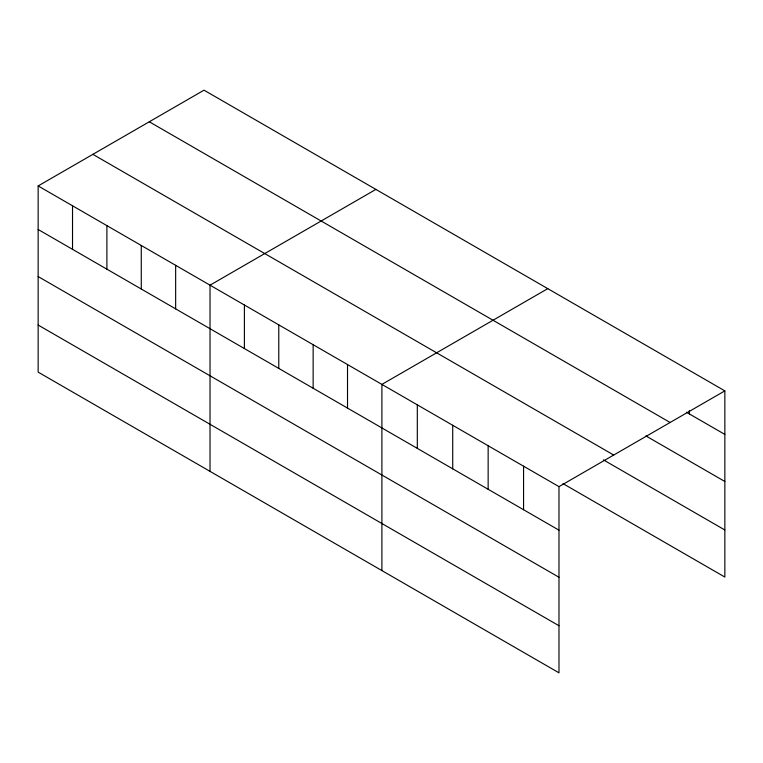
<?xml version="1.0" encoding="UTF-8"?>
<svg xmlns="http://www.w3.org/2000/svg" width="763" height="763" viewBox="0 0 763 763"><rect width="100%" height="100%" fill="white"/><g stroke="black" fill="none" stroke-linecap="round" stroke-linejoin="round"><path stroke-width="1.14" d="M38.15 185.943L558.983 486.641L558.983 672.823L38.15 372.125L38.15 185.943L204.017 90.177L724.85 390.875L724.85 577.057L562.951 483.58M375.892 189.405L210.025 285.171L210.025 471.353M547.767 288.643L381.901 384.399L381.901 570.581M558.983 486.641L724.85 390.875M686.395 412.22L724.85 434.414M149.281 121.784L670.114 422.483M645.918 435.921L724.85 481.491M92.886 154.345L613.719 455.044M603.419 459.879L724.85 529.989M38.15 229.482L558.983 530.18M38.15 276.559L558.983 577.257M38.15 325.048L558.983 625.746M689.437 410.437L689.437 413.966M523.561 466.193L523.561 509.732M488.148 445.745L488.148 489.283M452.726 425.296L452.726 468.835M417.313 404.848L417.313 448.396M347.518 364.561L347.518 408.1M313.145 344.714L313.145 388.253M278.772 324.866L278.772 368.405M244.398 305.019L244.398 348.557M175.652 265.324L175.652 308.872M141.269 245.486L141.269 289.024M106.896 225.638L106.896 269.177M72.523 205.791L72.523 249.329"/></g></svg>
